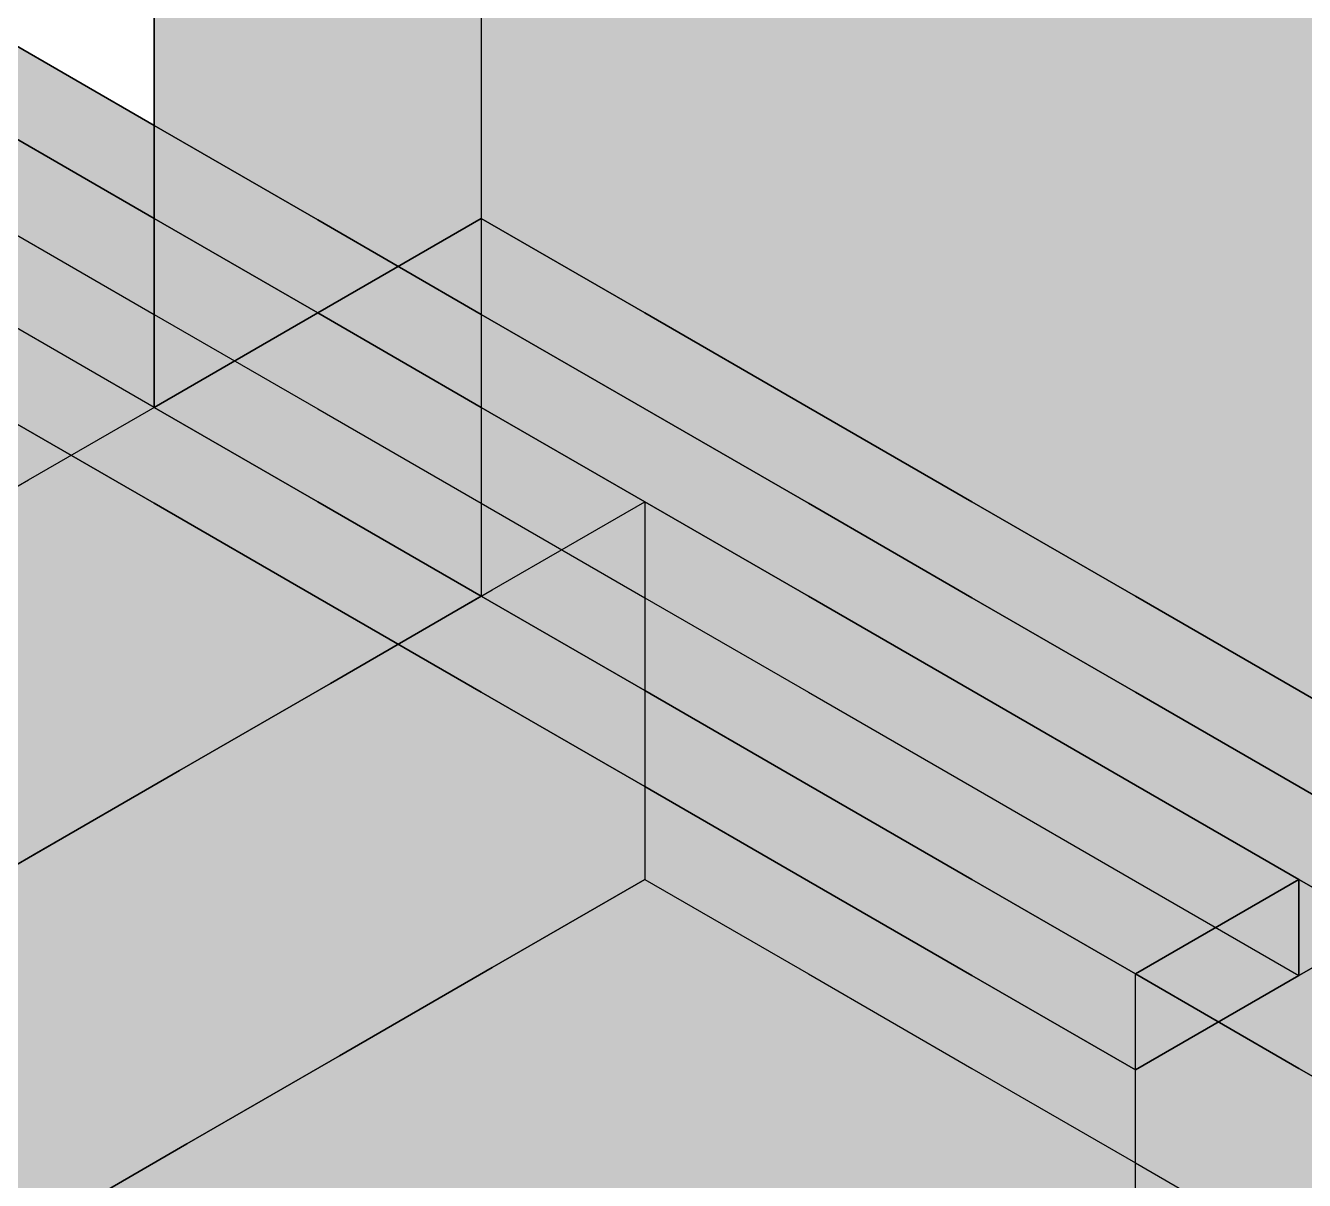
# Model space of a CAD drawing. Header units: metres. Extents: x 0 to 28.4, y 0 to 5.9.
# Drawn here: x 10.5793 to 10.9179, y 5.0453 to 5.3511 of the extents above; entities that cross this region are included whole.
import ezdxf

# ---------------------------------------------------------------- set-up
doc = ezdxf.new("R2010")
doc.units = ezdxf.units.M
doc.header["$LTSCALE"] = 0.25
doc.layers.add('ISO-ARISTAS', color=8, linetype='CONTINUOUS')
doc.layers.add('ISO-CONCRETO-SUP', color=254, linetype='CONTINUOUS', true_color=0xe8e8e8)

msp = doc.modelspace()

# ---------------------------------------------------------------- linework, layer by layer
at = {"layer": 'ISO-ARISTAS', "color": 250}
for p, q in [((10.7, 5.39492), (10.7, 5.34746)), ((10.7, 5.39492), (10.7, 5.34746)), ((10.6134, 5.34492), (10.6134, 5.39238)), ((10.6134, 5.39238), (10.6134, 5.34492)), ((10.6134, 5.3246), (10.5701, 5.3496)), ((10.5701, 5.3496), (10.6134, 5.3246)), ((10.7, 5.34746), (10.7, 5.3)), ((10.7, 5.34746), (10.7, 5.3)), ((10.6134, 5.29746), (10.6134, 5.34492)), ((10.6134, 5.34492), (10.6134, 5.29746)), ((10.6134, 5.3), (10.5701, 5.325)), ((10.5701, 5.325), (10.6134, 5.3)), ((10.6567, 5.2996), (10.6134, 5.3246)), ((10.6134, 5.3246), (10.6567, 5.2996)), ((10.5701, 5.2996), (10.6134, 5.2746)), ((10.5701, 5.2996), (10.6134, 5.2746)), ((10.6567, 5.275), (10.6134, 5.3)), ((10.6134, 5.3), (10.6567, 5.275)), ((10.7, 5.3), (10.6567, 5.275)), ((10.6567, 5.275), (10.7, 5.3)), ((10.7, 5.2746), (10.6567, 5.2996)), ((10.6567, 5.2996), (10.7, 5.2746)), ((10.66003, 5.27692), (10.7, 5.3)), ((10.66003, 5.27692), (10.7, 5.3)), ((10.7, 5.3), (10.7, 5.25)), ((10.7433, 5.275), (10.7, 5.3)), ((10.7, 5.3), (10.7, 5.25)), ((10.7, 5.3), (10.7433, 5.275)), ((10.7, 5.3), (10.7433, 5.275)), ((10.7, 5.3), (10.7433, 5.275)), ((10.6134, 5.25), (10.6134, 5.29746)), ((10.6134, 5.29746), (10.6134, 5.25)), ((10.62006, 5.25385), (10.66003, 5.27692)), ((10.62006, 5.25385), (10.66003, 5.27692)), ((10.6134, 5.25), (10.5701, 5.275)), ((10.6134, 5.25), (10.5701, 5.275)), ((10.6567, 5.275), (10.6134, 5.25)), ((10.6134, 5.25), (10.6567, 5.275)), ((10.6134, 5.2746), (10.6567, 5.2496)), ((10.6134, 5.2746), (10.6567, 5.2496)), ((10.7, 5.25), (10.6567, 5.275)), ((10.6567, 5.275), (10.7, 5.25)), ((10.7433, 5.2496), (10.7, 5.2746)), ((10.7, 5.2746), (10.7433, 5.2496)), ((10.7866, 5.25), (10.7433, 5.275)), ((10.7433, 5.275), (10.7866, 5.25)), ((10.7433, 5.275), (10.7866, 5.25)), ((10.7433, 5.275), (10.7866, 5.25)), ((10.58009, 5.23077), (10.62006, 5.25385)), ((10.58009, 5.23077), (10.62006, 5.25385)), ((10.6134, 5.2246), (10.5701, 5.2496)), ((10.6134, 5.2246), (10.5701, 5.2496)), ((10.6134, 5.2246), (10.5701, 5.2496)), ((10.5701, 5.2496), (10.6134, 5.2246)), ((10.6567, 5.225), (10.6134, 5.25)), ((10.6134, 5.25), (10.6567, 5.225)), ((10.6567, 5.225), (10.6134, 5.25)), ((10.6567, 5.225), (10.6134, 5.25)), ((10.6567, 5.2496), (10.7, 5.2246)), ((10.6567, 5.2496), (10.7, 5.2246)), ((10.7, 5.25), (10.7, 5.2)), ((10.7, 5.25), (10.7, 5.2)), ((10.7433, 5.225), (10.7, 5.25)), ((10.7, 5.25), (10.7433, 5.225)), ((10.7866, 5.2246), (10.7433, 5.2496)), ((10.7433, 5.2496), (10.7866, 5.2246)), ((10.8299, 5.225), (10.7866, 5.25)), ((10.7866, 5.25), (10.8299, 5.225)), ((10.7866, 5.25), (10.8299, 5.225)), ((10.7866, 5.25), (10.8299, 5.225)), ((10.54012, 5.20769), (10.58009, 5.23077)), ((10.54012, 5.20769), (10.58009, 5.23077)), ((10.7, 5.2), (10.6567, 5.225)), ((10.6567, 5.225), (10.7, 5.2)), ((10.7, 5.2), (10.6567, 5.225)), ((10.7, 5.2), (10.6567, 5.225)), ((10.70289, 5.20167), (10.7433, 5.225)), ((10.70289, 5.20167), (10.7433, 5.225)), ((10.7433, 5.225), (10.7433, 5.175)), ((10.7866, 5.2), (10.7433, 5.225)), ((10.7433, 5.225), (10.7433, 5.175)), ((10.7433, 5.225), (10.7866, 5.2)), ((10.7866, 5.2), (10.7433, 5.225)), ((10.7433, 5.225), (10.7866, 5.2)), ((10.87321, 5.2), (10.8299, 5.225)), ((10.8299, 5.225), (10.87321, 5.2)), ((10.8299, 5.225), (10.87321, 5.2)), ((10.8299, 5.225), (10.87321, 5.2)), ((10.6567, 5.1996), (10.6134, 5.2246)), ((10.6567, 5.1996), (10.6134, 5.2246)), ((10.6567, 5.1996), (10.6134, 5.2246)), ((10.6134, 5.2246), (10.6567, 5.1996)), ((10.7, 5.2246), (10.7433, 5.1996)), ((10.7, 5.2246), (10.7433, 5.1996)), ((10.8299, 5.1996), (10.7866, 5.2246)), ((10.7866, 5.2246), (10.8299, 5.1996)), ((10.66247, 5.17833), (10.70289, 5.20167)), ((10.66247, 5.17833), (10.70289, 5.20167)), ((10.7, 5.1746), (10.6567, 5.1996)), ((10.7, 5.1746), (10.6567, 5.1996)), ((10.7, 5.1746), (10.6567, 5.1996)), ((10.6567, 5.1996), (10.7, 5.1746)), ((10.66003, 5.17692), (10.7, 5.2)), ((10.7, 5.2), (10.66003, 5.17692)), ((10.7, 5.2), (10.7433, 5.175)), ((10.7, 5.2), (10.7433, 5.175)), ((10.7433, 5.175), (10.7, 5.2)), ((10.7, 5.2), (10.7433, 5.175)), ((10.7433, 5.175), (10.7, 5.2)), ((10.7433, 5.175), (10.7, 5.2)), ((10.7433, 5.1996), (10.7866, 5.1746)), ((10.7433, 5.1996), (10.7866, 5.1746)), ((10.8299, 5.175), (10.7866, 5.2)), ((10.7866, 5.2), (10.8299, 5.175)), ((10.8299, 5.175), (10.7866, 5.2)), ((10.7866, 5.2), (10.8299, 5.175)), ((10.87321, 5.1746), (10.8299, 5.1996)), ((10.8299, 5.1996), (10.87321, 5.1746)), ((10.91651, 5.175), (10.87321, 5.2)), ((10.87321, 5.2), (10.91651, 5.175)), ((10.87321, 5.2), (10.91651, 5.175)), ((10.87321, 5.2), (10.91651, 5.175)), ((10.62206, 5.155), (10.66247, 5.17833)), ((10.62206, 5.155), (10.66247, 5.17833)), ((10.62006, 5.15385), (10.66003, 5.17692)), ((10.66003, 5.17692), (10.62006, 5.15385)), ((10.7433, 5.1496), (10.7, 5.1746)), ((10.7433, 5.1496), (10.7, 5.1746)), ((10.7433, 5.1496), (10.7, 5.1746)), ((10.7, 5.1746), (10.7433, 5.1496)), ((10.7433, 5.175), (10.7433, 5.125)), ((10.7433, 5.175), (10.7433, 5.125)), ((10.7433, 5.175), (10.7866, 5.15)), ((10.7433, 5.175), (10.7866, 5.15)), ((10.7866, 5.15), (10.7433, 5.175)), ((10.7433, 5.175), (10.7866, 5.15)), ((10.7866, 5.15), (10.7433, 5.175)), ((10.7866, 5.15), (10.7433, 5.175)), ((10.7866, 5.1746), (10.8299, 5.1496)), ((10.7866, 5.1746), (10.8299, 5.1496)), ((10.87321, 5.15), (10.8299, 5.175)), ((10.8299, 5.175), (10.87321, 5.15)), ((10.87321, 5.15), (10.8299, 5.175)), ((10.8299, 5.175), (10.87321, 5.15)), ((10.91651, 5.1496), (10.87321, 5.1746)), ((10.87321, 5.1746), (10.91651, 5.1496)), ((10.95981, 5.15), (10.91651, 5.175)), ((10.91651, 5.175), (10.95981, 5.15)), ((10.91651, 5.175), (10.95981, 5.15)), ((10.91651, 5.175), (10.95981, 5.15)), ((10.58009, 5.13077), (10.62006, 5.15385)), ((10.62006, 5.15385), (10.58009, 5.13077)), ((10.58164, 5.13167), (10.62206, 5.155)), ((10.58164, 5.13167), (10.62206, 5.155)), ((10.7866, 5.1246), (10.7433, 5.1496)), ((10.7866, 5.1246), (10.7433, 5.1496)), ((10.7866, 5.1246), (10.7433, 5.1496)), ((10.7433, 5.1496), (10.7866, 5.1246)), ((10.7866, 5.15), (10.8299, 5.125)), ((10.7866, 5.15), (10.8299, 5.125)), ((10.8299, 5.125), (10.7866, 5.15)), ((10.7866, 5.15), (10.8299, 5.125)), ((10.8299, 5.125), (10.7866, 5.15)), ((10.8299, 5.125), (10.7866, 5.15)), ((10.8299, 5.1496), (10.87321, 5.1246)), ((10.8299, 5.1496), (10.87321, 5.1246)), ((10.91651, 5.125), (10.87321, 5.15)), ((10.87321, 5.15), (10.91651, 5.125)), ((10.91651, 5.125), (10.87321, 5.15)), ((10.87321, 5.15), (10.91651, 5.125)), ((10.95981, 5.1246), (10.91651, 5.1496)), ((10.91651, 5.1496), (10.95981, 5.1246)), ((10.54012, 5.10769), (10.58009, 5.13077)), ((10.58009, 5.13077), (10.54012, 5.10769)), ((10.54123, 5.10833), (10.58164, 5.13167)), ((10.54123, 5.10833), (10.58164, 5.13167)), ((10.7433, 5.125), (10.70289, 5.10167)), ((10.70289, 5.10167), (10.7433, 5.125)), ((10.7433, 5.125), (10.7866, 5.1)), ((10.7433, 5.125), (10.7866, 5.1)), ((10.8299, 5.0996), (10.7866, 5.1246)), ((10.8299, 5.0996), (10.7866, 5.1246)), ((10.8299, 5.0996), (10.7866, 5.1246)), ((10.7866, 5.1246), (10.8299, 5.0996)), ((10.8299, 5.125), (10.87321, 5.1)), ((10.8299, 5.125), (10.87321, 5.1)), ((10.87321, 5.1), (10.8299, 5.125)), ((10.8299, 5.125), (10.87321, 5.1)), ((10.87321, 5.1), (10.8299, 5.125)), ((10.87321, 5.1), (10.8299, 5.125)), ((10.91651, 5.125), (10.87321, 5.1)), ((10.87321, 5.1), (10.91651, 5.125)), ((10.87321, 5.1246), (10.91651, 5.0996)), ((10.87321, 5.1246), (10.91651, 5.0996)), ((10.95981, 5.1), (10.91651, 5.125)), ((10.91651, 5.125), (10.95981, 5.1)), ((10.91651, 5.0996), (10.91651, 5.125)), ((10.91651, 5.125), (10.91651, 5.0996)), ((10.95981, 5.1246), (10.91651, 5.0996)), ((10.91651, 5.0996), (10.95981, 5.1246)), ((10.66247, 5.07833), (10.70289, 5.10167)), ((10.70289, 5.10167), (10.66247, 5.07833)), ((10.7866, 5.1), (10.8299, 5.075)), ((10.7866, 5.1), (10.8299, 5.075)), ((10.87321, 5.1), (10.91651, 5.075)), ((10.87321, 5.1), (10.91651, 5.075)), ((10.91651, 5.075), (10.87321, 5.1)), ((10.87321, 5.1), (10.91651, 5.075)), ((10.87321, 5.0746), (10.87321, 5.1)), ((10.87321, 5.0746), (10.87321, 5.1)), ((10.87321, 5.0746), (10.8299, 5.0996)), ((10.87321, 5.0746), (10.8299, 5.0996)), ((10.87321, 5.0746), (10.8299, 5.0996)), ((10.8299, 5.0996), (10.87321, 5.0746)), ((10.91651, 5.0996), (10.87321, 5.0746)), ((10.91651, 5.0996), (10.87321, 5.0746)), ((10.87321, 5.0746), (10.91651, 5.0996)), ((10.91651, 5.0996), (10.87321, 5.0746)), ((10.66247, 5.07833), (10.62206, 5.055)), ((10.62206, 5.055), (10.66247, 5.07833)), ((10.8299, 5.075), (10.87321, 5.05)), ((10.8299, 5.075), (10.87321, 5.05)), ((10.87321, 5.02714), (10.87321, 5.0746)), ((10.87321, 5.02714), (10.87321, 5.0746)), ((10.91651, 5.075), (10.95981, 5.05)), ((10.91651, 5.075), (10.95981, 5.05)), ((10.95981, 5.05), (10.91651, 5.075)), ((10.91651, 5.075), (10.95981, 5.05)), ((10.62206, 5.055), (10.58164, 5.03167)), ((10.58164, 5.03167), (10.62206, 5.055)), ((10.87321, 5.05), (10.91651, 5.025)), ((10.87321, 5.05), (10.91651, 5.025))]:
    msp.add_line(p, q, dxfattribs=at)
at = {"layer": 'ISO-CONCRETO-SUP', "true_color": 0x949491}
for points in [[(10.6567, 5.36992), (10.6134, 5.34492), (10.6567, 5.41738), (10.6134, 5.39238)], [(10.7, 5.34746), (10.6567, 5.32246), (10.7, 5.39492), (10.6567, 5.36992)], [(10.6567, 5.32246), (10.6134, 5.29746), (10.6567, 5.36992), (10.6134, 5.34492)], [(10.7, 5.3), (10.6567, 5.275), (10.7, 5.34746), (10.6567, 5.32246)], [(10.6567, 5.275), (10.6134, 5.25), (10.6567, 5.32246), (10.6134, 5.29746)], [(10.7, 5.25), (10.66003, 5.22692), (10.7, 5.3), (10.66003, 5.27692)], [(10.66003, 5.22692), (10.62006, 5.20385), (10.66003, 5.27692), (10.62006, 5.25385)], [(10.62006, 5.20385), (10.58009, 5.18077), (10.62006, 5.25385), (10.58009, 5.23077)], [(10.7, 5.2), (10.66003, 5.17692), (10.7, 5.25), (10.66003, 5.22692)], [(10.58009, 5.18077), (10.54012, 5.15769), (10.58009, 5.23077), (10.54012, 5.20769)], [(10.66003, 5.17692), (10.62006, 5.15385), (10.66003, 5.22692), (10.62006, 5.20385)], [(10.62006, 5.15385), (10.58009, 5.13077), (10.62006, 5.20385), (10.58009, 5.18077)], [(10.58009, 5.13077), (10.54012, 5.10769), (10.58009, 5.18077), (10.54012, 5.15769)], [(10.91651, 5.0996), (10.87321, 5.0746), (10.91651, 5.125), (10.87321, 5.1)], [(10.95981, 5.07714), (10.91651, 5.05214), (10.95981, 5.1246), (10.91651, 5.0996)], [(10.91651, 5.05214), (10.87321, 5.02714), (10.91651, 5.0996), (10.87321, 5.0746)], [(10.95981, 5.02968), (10.91651, 5.00468), (10.95981, 5.07714), (10.91651, 5.05214)], [(10.91651, 5.00468), (10.87321, 4.97968), (10.91651, 5.05214), (10.87321, 5.02714)]]:
    msp.add_solid(points, dxfattribs=at)
at = {"layer": 'ISO-CONCRETO-SUP', "true_color": 0xa6a6a2}
for points in [[(10.6567, 5.36738), (10.7, 5.34238), (10.6567, 5.41484), (10.7, 5.38984)], [(10.7433, 5.36992), (10.7866, 5.34492), (10.7433, 5.41738), (10.7866, 5.39238)], [(10.8299, 5.36738), (10.87321, 5.34238), (10.8299, 5.41484), (10.87321, 5.38984)], [(10.7433, 5.36484), (10.7866, 5.33984), (10.7433, 5.4123), (10.7866, 5.3873)], [(10.91651, 5.36484), (10.95981, 5.33984), (10.91651, 5.4123), (10.95981, 5.3873)], [(10.8299, 5.3623), (10.87321, 5.3373), (10.8299, 5.40976), (10.87321, 5.38476)], [(10.91651, 5.35976), (10.95981, 5.33476), (10.91651, 5.40722), (10.95981, 5.38222)], [(10.7, 5.34746), (10.7433, 5.32246), (10.7, 5.39492), (10.7433, 5.36992)], [(10.6134, 5.34492), (10.6567, 5.31992), (10.6134, 5.39238), (10.6567, 5.36738)], [(10.7866, 5.34492), (10.8299, 5.31992), (10.7866, 5.39238), (10.8299, 5.36738)], [(10.7, 5.34238), (10.7433, 5.31738), (10.7, 5.38984), (10.7433, 5.36484)], [(10.87321, 5.34238), (10.91651, 5.31738), (10.87321, 5.38984), (10.91651, 5.36484)], [(10.7866, 5.33984), (10.8299, 5.31484), (10.7866, 5.3873), (10.8299, 5.3623)], [(10.87321, 5.3373), (10.91651, 5.3123), (10.87321, 5.38476), (10.91651, 5.35976)], [(10.6567, 5.31992), (10.7, 5.29492), (10.6567, 5.36738), (10.7, 5.34238)], [(10.7433, 5.32246), (10.7866, 5.29746), (10.7433, 5.36992), (10.7866, 5.34492)], [(10.8299, 5.31992), (10.87321, 5.29492), (10.8299, 5.36738), (10.87321, 5.34238)], [(10.7433, 5.31738), (10.7866, 5.29238), (10.7433, 5.36484), (10.7866, 5.33984)], [(10.91651, 5.31738), (10.95981, 5.29238), (10.91651, 5.36484), (10.95981, 5.33984)], [(10.8299, 5.31484), (10.87321, 5.28984), (10.8299, 5.3623), (10.87321, 5.3373)], [(10.91651, 5.3123), (10.95981, 5.2873), (10.91651, 5.35976), (10.95981, 5.33476)], [(10.5701, 5.30214), (10.6134, 5.27714), (10.5701, 5.3496), (10.6134, 5.3246)], [(10.7, 5.3), (10.7433, 5.275), (10.7, 5.34746), (10.7433, 5.32246)], [(10.6134, 5.29746), (10.6567, 5.27246), (10.6134, 5.34492), (10.6567, 5.31992)], [(10.7866, 5.29746), (10.8299, 5.27246), (10.7866, 5.34492), (10.8299, 5.31992)], [(10.7, 5.29492), (10.7433, 5.26992), (10.7, 5.34238), (10.7433, 5.31738)], [(10.87321, 5.29492), (10.91651, 5.26992), (10.87321, 5.34238), (10.91651, 5.31738)], [(10.7866, 5.29238), (10.8299, 5.26738), (10.7866, 5.33984), (10.8299, 5.31484)], [(10.87321, 5.28984), (10.91651, 5.26484), (10.87321, 5.3373), (10.91651, 5.3123)], [(10.5701, 5.2996), (10.6134, 5.2746), (10.5701, 5.325), (10.6134, 5.3)], [(10.6134, 5.27714), (10.6567, 5.25214), (10.6134, 5.3246), (10.6567, 5.2996)], [(10.6567, 5.27246), (10.7, 5.24746), (10.6567, 5.31992), (10.7, 5.29492)], [(10.7433, 5.275), (10.7866, 5.25), (10.7433, 5.32246), (10.7866, 5.29746)], [(10.8299, 5.27246), (10.87321, 5.24746), (10.8299, 5.31992), (10.87321, 5.29492)], [(10.7433, 5.26992), (10.7866, 5.24492), (10.7433, 5.31738), (10.7866, 5.29238)], [(10.91651, 5.26992), (10.95981, 5.24492), (10.91651, 5.31738), (10.95981, 5.29238)], [(10.8299, 5.26738), (10.87321, 5.24238), (10.8299, 5.31484), (10.87321, 5.28984)], [(10.91651, 5.26484), (10.95981, 5.23984), (10.91651, 5.3123), (10.95981, 5.2873)], [(10.5701, 5.25468), (10.6134, 5.22968), (10.5701, 5.30214), (10.6134, 5.27714)], [(10.6134, 5.2746), (10.6567, 5.2496), (10.6134, 5.3), (10.6567, 5.275)], [(10.6567, 5.25214), (10.7, 5.22714), (10.6567, 5.2996), (10.7, 5.2746)], [(10.7, 5.25), (10.7433, 5.225), (10.7, 5.3), (10.7433, 5.275)], [(10.6134, 5.25), (10.6567, 5.225), (10.6134, 5.29746), (10.6567, 5.27246)], [(10.7866, 5.25), (10.8299, 5.225), (10.7866, 5.29746), (10.8299, 5.27246)], [(10.7, 5.24746), (10.7433, 5.22246), (10.7, 5.29492), (10.7433, 5.26992)], [(10.87321, 5.24746), (10.91651, 5.22246), (10.87321, 5.29492), (10.91651, 5.26992)], [(10.7866, 5.24492), (10.8299, 5.21992), (10.7866, 5.29238), (10.8299, 5.26738)], [(10.87321, 5.24238), (10.91651, 5.21738), (10.87321, 5.28984), (10.91651, 5.26484)], [(10.6134, 5.22968), (10.6567, 5.20468), (10.6134, 5.27714), (10.6567, 5.25214)], [(10.5701, 5.2496), (10.6134, 5.2246), (10.5701, 5.275), (10.6134, 5.25)], [(10.6567, 5.2496), (10.7, 5.2246), (10.6567, 5.275), (10.7, 5.25)], [(10.6567, 5.225), (10.7, 5.2), (10.6567, 5.27246), (10.7, 5.24746)], [(10.7, 5.22714), (10.7433, 5.20214), (10.7, 5.2746), (10.7433, 5.2496)], [(10.7433, 5.225), (10.7866, 5.2), (10.7433, 5.275), (10.7866, 5.25)], [(10.8299, 5.225), (10.87321, 5.2), (10.8299, 5.27246), (10.87321, 5.24746)], [(10.7433, 5.22246), (10.7866, 5.19746), (10.7433, 5.26992), (10.7866, 5.24492)], [(10.91651, 5.22246), (10.95981, 5.19746), (10.91651, 5.26992), (10.95981, 5.24492)], [(10.8299, 5.21992), (10.87321, 5.19492), (10.8299, 5.26738), (10.87321, 5.24238)], [(10.91651, 5.21738), (10.95981, 5.19238), (10.91651, 5.26484), (10.95981, 5.23984)], [(10.5701, 5.20722), (10.6134, 5.18222), (10.5701, 5.25468), (10.6134, 5.22968)], [(10.6567, 5.20468), (10.7, 5.17968), (10.6567, 5.25214), (10.7, 5.22714)], [(10.5701, 5.20214), (10.6134, 5.17714), (10.5701, 5.2496), (10.6134, 5.2246)], [(10.6134, 5.2246), (10.6567, 5.1996), (10.6134, 5.25), (10.6567, 5.225)], [(10.7, 5.2), (10.7433, 5.175), (10.7, 5.25), (10.7433, 5.225)], [(10.7, 5.2246), (10.7433, 5.1996), (10.7, 5.25), (10.7433, 5.225)], [(10.7433, 5.20214), (10.7866, 5.17714), (10.7433, 5.2496), (10.7866, 5.2246)], [(10.7866, 5.2), (10.8299, 5.175), (10.7866, 5.25), (10.8299, 5.225)], [(10.7, 5.2), (10.7433, 5.175), (10.7, 5.24746), (10.7433, 5.22246)], [(10.87321, 5.2), (10.91651, 5.175), (10.87321, 5.24746), (10.91651, 5.22246)], [(10.7866, 5.19746), (10.8299, 5.17246), (10.7866, 5.24492), (10.8299, 5.21992)], [(10.87321, 5.19492), (10.91651, 5.16992), (10.87321, 5.24238), (10.91651, 5.21738)], [(10.6134, 5.18222), (10.6567, 5.15722), (10.6134, 5.22968), (10.6567, 5.20468)], [(10.6567, 5.1996), (10.7, 5.1746), (10.6567, 5.225), (10.7, 5.2)], [(10.7, 5.17968), (10.7433, 5.15468), (10.7, 5.22714), (10.7433, 5.20214)], [(10.7433, 5.175), (10.7866, 5.15), (10.7433, 5.225), (10.7866, 5.2)], [(10.7433, 5.1996), (10.7866, 5.1746), (10.7433, 5.225), (10.7866, 5.2)], [(10.8299, 5.175), (10.87321, 5.15), (10.8299, 5.225), (10.87321, 5.2)], [(10.6134, 5.17714), (10.6567, 5.15214), (10.6134, 5.2246), (10.6567, 5.1996)], [(10.7433, 5.175), (10.7866, 5.15), (10.7433, 5.22246), (10.7866, 5.19746)], [(10.7866, 5.17714), (10.8299, 5.15214), (10.7866, 5.2246), (10.8299, 5.1996)], [(10.91651, 5.175), (10.95981, 5.15), (10.91651, 5.22246), (10.95981, 5.19746)], [(10.8299, 5.17246), (10.87321, 5.14746), (10.8299, 5.21992), (10.87321, 5.19492)], [(10.91651, 5.16992), (10.95981, 5.14492), (10.91651, 5.21738), (10.95981, 5.19238)], [(10.5701, 5.15976), (10.6134, 5.13476), (10.5701, 5.20722), (10.6134, 5.18222)], [(10.6567, 5.15722), (10.7, 5.13222), (10.6567, 5.20468), (10.7, 5.17968)], [(10.5701, 5.15468), (10.6134, 5.12968), (10.5701, 5.20214), (10.6134, 5.17714)], [(10.7433, 5.15468), (10.7866, 5.12968), (10.7433, 5.20214), (10.7866, 5.17714)], [(10.6567, 5.15214), (10.7, 5.12714), (10.6567, 5.1996), (10.7, 5.1746)], [(10.7, 5.1746), (10.7433, 5.1496), (10.7, 5.2), (10.7433, 5.175)], [(10.7866, 5.15), (10.8299, 5.125), (10.7866, 5.2), (10.8299, 5.175)], [(10.7866, 5.1746), (10.8299, 5.1496), (10.7866, 5.2), (10.8299, 5.175)], [(10.8299, 5.15214), (10.87321, 5.12714), (10.8299, 5.1996), (10.87321, 5.1746)], [(10.87321, 5.15), (10.91651, 5.125), (10.87321, 5.2), (10.91651, 5.175)], [(10.7866, 5.15), (10.8299, 5.125), (10.7866, 5.19746), (10.8299, 5.17246)], [(10.87321, 5.14746), (10.91651, 5.12246), (10.87321, 5.19492), (10.91651, 5.16992)], [(10.6134, 5.13476), (10.6567, 5.10976), (10.6134, 5.18222), (10.6567, 5.15722)], [(10.7, 5.13222), (10.7433, 5.10722), (10.7, 5.17968), (10.7433, 5.15468)], [(10.6134, 5.12968), (10.6567, 5.10468), (10.6134, 5.17714), (10.6567, 5.15214)], [(10.7, 5.12714), (10.7433, 5.10214), (10.7, 5.1746), (10.7433, 5.1496)], [(10.7433, 5.1496), (10.7866, 5.1246), (10.7433, 5.175), (10.7866, 5.15)], [(10.7866, 5.12968), (10.8299, 5.10468), (10.7866, 5.17714), (10.8299, 5.15214)], [(10.8299, 5.125), (10.87321, 5.1), (10.8299, 5.175), (10.87321, 5.15)], [(10.8299, 5.1496), (10.87321, 5.1246), (10.8299, 5.175), (10.87321, 5.15)], [(10.87321, 5.12714), (10.91651, 5.10214), (10.87321, 5.1746), (10.91651, 5.1496)], [(10.91651, 5.125), (10.95981, 5.1), (10.91651, 5.175), (10.95981, 5.15)], [(10.8299, 5.125), (10.87321, 5.1), (10.8299, 5.17246), (10.87321, 5.14746)], [(10.91651, 5.12246), (10.95981, 5.09746), (10.91651, 5.16992), (10.95981, 5.14492)], [(10.5701, 5.1123), (10.6134, 5.0873), (10.5701, 5.15976), (10.6134, 5.13476)], [(10.6567, 5.10976), (10.7, 5.08476), (10.6567, 5.15722), (10.7, 5.13222)], [(10.5701, 5.10722), (10.6134, 5.08222), (10.5701, 5.15468), (10.6134, 5.12968)], [(10.7433, 5.10722), (10.7866, 5.08222), (10.7433, 5.15468), (10.7866, 5.12968)], [(10.6567, 5.10468), (10.7, 5.07968), (10.6567, 5.15214), (10.7, 5.12714)], [(10.8299, 5.10468), (10.87321, 5.07968), (10.8299, 5.15214), (10.87321, 5.12714)], [(10.7433, 5.10214), (10.7866, 5.07714), (10.7433, 5.1496), (10.7866, 5.1246)], [(10.7866, 5.1246), (10.8299, 5.0996), (10.7866, 5.15), (10.8299, 5.125)], [(10.87321, 5.1), (10.91651, 5.075), (10.87321, 5.15), (10.91651, 5.125)], [(10.87321, 5.1246), (10.91651, 5.0996), (10.87321, 5.15), (10.91651, 5.125)], [(10.87321, 5.1), (10.91651, 5.075), (10.87321, 5.14746), (10.91651, 5.12246)], [(10.91651, 5.10214), (10.95981, 5.07714), (10.91651, 5.1496), (10.95981, 5.1246)], [(10.6134, 5.0873), (10.6567, 5.0623), (10.6134, 5.13476), (10.6567, 5.10976)], [(10.7, 5.08476), (10.7433, 5.05976), (10.7, 5.13222), (10.7433, 5.10722)], [(10.6134, 5.08222), (10.6567, 5.05722), (10.6134, 5.12968), (10.6567, 5.10468)], [(10.7, 5.07968), (10.7433, 5.05468), (10.7, 5.12714), (10.7433, 5.10214)], [(10.7866, 5.08222), (10.8299, 5.05722), (10.7866, 5.12968), (10.8299, 5.10468)], [(10.87321, 5.07968), (10.91651, 5.05468), (10.87321, 5.12714), (10.91651, 5.10214)], [(10.7866, 5.07714), (10.8299, 5.05214), (10.7866, 5.1246), (10.8299, 5.0996)], [(10.8299, 5.0996), (10.87321, 5.0746), (10.8299, 5.125), (10.87321, 5.1)], [(10.91651, 5.075), (10.95981, 5.05), (10.91651, 5.125), (10.95981, 5.1)], [(10.91651, 5.075), (10.95981, 5.05), (10.91651, 5.12246), (10.95981, 5.09746)], [(10.5701, 5.06484), (10.6134, 5.03984), (10.5701, 5.1123), (10.6134, 5.0873)], [(10.5701, 5.05976), (10.6134, 5.03476), (10.5701, 5.10722), (10.6134, 5.08222)], [(10.6567, 5.0623), (10.7, 5.0373), (10.6567, 5.10976), (10.7, 5.08476)], [(10.7433, 5.05976), (10.7866, 5.03476), (10.7433, 5.10722), (10.7866, 5.08222)], [(10.6567, 5.05722), (10.7, 5.03222), (10.6567, 5.10468), (10.7, 5.07968)], [(10.8299, 5.05722), (10.87321, 5.03222), (10.8299, 5.10468), (10.87321, 5.07968)], [(10.7433, 5.05468), (10.7866, 5.02968), (10.7433, 5.10214), (10.7866, 5.07714)], [(10.91651, 5.05468), (10.95981, 5.02968), (10.91651, 5.10214), (10.95981, 5.07714)], [(10.8299, 5.05214), (10.87321, 5.02714), (10.8299, 5.0996), (10.87321, 5.0746)], [(10.6134, 5.03984), (10.6567, 5.01484), (10.6134, 5.0873), (10.6567, 5.0623)], [(10.7, 5.0373), (10.7433, 5.0123), (10.7, 5.08476), (10.7433, 5.05976)], [(10.6134, 5.03476), (10.6567, 5.00976), (10.6134, 5.08222), (10.6567, 5.05722)], [(10.7, 5.03222), (10.7433, 5.00722), (10.7, 5.07968), (10.7433, 5.05468)], [(10.7866, 5.03476), (10.8299, 5.00976), (10.7866, 5.08222), (10.8299, 5.05722)], [(10.87321, 5.03222), (10.91651, 5.00722), (10.87321, 5.07968), (10.91651, 5.05468)], [(10.7866, 5.02968), (10.8299, 5.00468), (10.7866, 5.07714), (10.8299, 5.05214)], [(10.5701, 5.01738), (10.6134, 4.99238), (10.5701, 5.06484), (10.6134, 5.03984)], [(10.5701, 5.0123), (10.6134, 4.9873), (10.5701, 5.05976), (10.6134, 5.03476)], [(10.6567, 5.01484), (10.7, 4.98984), (10.6567, 5.0623), (10.7, 5.0373)], [(10.7433, 5.0123), (10.7866, 4.9873), (10.7433, 5.05976), (10.7866, 5.03476)], [(10.6567, 5.00976), (10.7, 4.98476), (10.6567, 5.05722), (10.7, 5.03222)], [(10.8299, 5.00976), (10.87321, 4.98476), (10.8299, 5.05722), (10.87321, 5.03222)], [(10.7433, 5.00722), (10.7866, 4.98222), (10.7433, 5.05468), (10.7866, 5.02968)], [(10.91651, 5.00722), (10.95981, 4.98222), (10.91651, 5.05468), (10.95981, 5.02968)], [(10.8299, 5.00468), (10.87321, 4.97968), (10.8299, 5.05214), (10.87321, 5.02714)]]:
    msp.add_solid(points, dxfattribs=at)
at = {"layer": 'ISO-CONCRETO-SUP', "true_color": 0xb8b8b3}
for points in [[(10.5701, 5.3496), (10.6134, 5.3246), (10.52679, 5.3246), (10.5701, 5.2996)], [(10.5701, 5.325), (10.6134, 5.3), (10.52679, 5.3), (10.5701, 5.275)], [(10.6134, 5.3246), (10.6567, 5.2996), (10.5701, 5.2996), (10.6134, 5.2746)], [(10.5701, 5.2996), (10.6134, 5.2746), (10.52679, 5.2746), (10.5701, 5.2496)], [(10.5701, 5.2996), (10.6134, 5.2746), (10.52679, 5.2746), (10.5701, 5.2496)], [(10.6134, 5.3), (10.6567, 5.275), (10.5701, 5.275), (10.6134, 5.25)], [(10.6567, 5.2996), (10.7, 5.2746), (10.6134, 5.2746), (10.6567, 5.2496)], [(10.7, 5.3), (10.7433, 5.275), (10.6567, 5.275), (10.7, 5.25)], [(10.7, 5.3), (10.7433, 5.275), (10.66003, 5.27692), (10.70333, 5.25192)], [(10.66003, 5.27692), (10.70333, 5.25192), (10.62006, 5.25385), (10.66336, 5.22885)], [(10.6134, 5.2746), (10.6567, 5.2496), (10.5701, 5.2496), (10.6134, 5.2246)], [(10.6134, 5.2746), (10.6567, 5.2496), (10.5701, 5.2496), (10.6134, 5.2246)], [(10.6567, 5.275), (10.7, 5.25), (10.6134, 5.25), (10.6567, 5.225)], [(10.6567, 5.275), (10.7, 5.25), (10.6134, 5.25), (10.6567, 5.225)], [(10.7, 5.2746), (10.7433, 5.2496), (10.6567, 5.2496), (10.7, 5.2246)], [(10.7433, 5.275), (10.7866, 5.25), (10.7, 5.25), (10.7433, 5.225)], [(10.7433, 5.275), (10.7866, 5.25), (10.70333, 5.25192), (10.74663, 5.22692)], [(10.62006, 5.25385), (10.66336, 5.22885), (10.58009, 5.23077), (10.62339, 5.20577)], [(10.6567, 5.2496), (10.7, 5.2246), (10.6134, 5.2246), (10.6567, 5.1996)], [(10.6567, 5.2496), (10.7, 5.2246), (10.6134, 5.2246), (10.6567, 5.1996)], [(10.7, 5.25), (10.7433, 5.225), (10.6567, 5.225), (10.7, 5.2)], [(10.7, 5.25), (10.7433, 5.225), (10.6567, 5.225), (10.7, 5.2)], [(10.70333, 5.25192), (10.74663, 5.22692), (10.66336, 5.22885), (10.70666, 5.20385)], [(10.7433, 5.2496), (10.7866, 5.2246), (10.7, 5.2246), (10.7433, 5.1996)], [(10.7866, 5.25), (10.8299, 5.225), (10.7433, 5.225), (10.7866, 5.2)], [(10.7866, 5.25), (10.8299, 5.225), (10.74663, 5.22692), (10.78993, 5.20192)], [(10.58009, 5.23077), (10.62339, 5.20577), (10.54012, 5.20769), (10.58342, 5.18269)], [(10.66336, 5.22885), (10.70666, 5.20385), (10.62339, 5.20577), (10.66669, 5.18077)], [(10.7433, 5.225), (10.7866, 5.2), (10.7, 5.2), (10.7433, 5.175)], [(10.7433, 5.225), (10.7866, 5.2), (10.7, 5.2), (10.7433, 5.175)], [(10.74663, 5.22692), (10.78993, 5.20192), (10.70666, 5.20385), (10.74996, 5.17885)], [(10.8299, 5.225), (10.87321, 5.2), (10.7866, 5.2), (10.8299, 5.175)], [(10.8299, 5.225), (10.87321, 5.2), (10.78993, 5.20192), (10.83323, 5.17692)], [(10.7, 5.2246), (10.7433, 5.1996), (10.6567, 5.1996), (10.7, 5.1746)], [(10.7, 5.2246), (10.7433, 5.1996), (10.6567, 5.1996), (10.7, 5.1746)], [(10.7866, 5.2246), (10.8299, 5.1996), (10.7433, 5.1996), (10.7866, 5.1746)], [(10.54012, 5.20769), (10.58342, 5.18269), (10.50015, 5.18462), (10.54345, 5.15962)], [(10.62339, 5.20577), (10.66669, 5.18077), (10.58342, 5.18269), (10.62672, 5.15769)], [(10.70666, 5.20385), (10.74996, 5.17885), (10.66669, 5.18077), (10.70999, 5.15577)], [(10.78993, 5.20192), (10.83323, 5.17692), (10.74996, 5.17885), (10.79326, 5.15385)], [(10.7, 5.2), (10.7433, 5.175), (10.66003, 5.17692), (10.70333, 5.15192)], [(10.7433, 5.1996), (10.7866, 5.1746), (10.7, 5.1746), (10.7433, 5.1496)], [(10.7433, 5.1996), (10.7866, 5.1746), (10.7, 5.1746), (10.7433, 5.1496)], [(10.7866, 5.2), (10.8299, 5.175), (10.7433, 5.175), (10.7866, 5.15)], [(10.7866, 5.2), (10.8299, 5.175), (10.7433, 5.175), (10.7866, 5.15)], [(10.8299, 5.1996), (10.87321, 5.1746), (10.7866, 5.1746), (10.8299, 5.1496)], [(10.87321, 5.2), (10.91651, 5.175), (10.8299, 5.175), (10.87321, 5.15)], [(10.87321, 5.2), (10.91651, 5.175), (10.83323, 5.17692), (10.87654, 5.15192)], [(10.58342, 5.18269), (10.62672, 5.15769), (10.54345, 5.15962), (10.58675, 5.13462)], [(10.66669, 5.18077), (10.70999, 5.15577), (10.62672, 5.15769), (10.67002, 5.13269)], [(10.74996, 5.17885), (10.79326, 5.15385), (10.70999, 5.15577), (10.75329, 5.13077)], [(10.66003, 5.17692), (10.70333, 5.15192), (10.62006, 5.15385), (10.66336, 5.12885)], [(10.7433, 5.175), (10.7866, 5.15), (10.70333, 5.15192), (10.74663, 5.12692)], [(10.7866, 5.1746), (10.8299, 5.1496), (10.7433, 5.1496), (10.7866, 5.1246)], [(10.7866, 5.1746), (10.8299, 5.1496), (10.7433, 5.1496), (10.7866, 5.1246)], [(10.8299, 5.175), (10.87321, 5.15), (10.7866, 5.15), (10.8299, 5.125)], [(10.8299, 5.175), (10.87321, 5.15), (10.7866, 5.15), (10.8299, 5.125)], [(10.83323, 5.17692), (10.87654, 5.15192), (10.79326, 5.15385), (10.83657, 5.12885)], [(10.87321, 5.1746), (10.91651, 5.1496), (10.8299, 5.1496), (10.87321, 5.1246)], [(10.91651, 5.175), (10.95981, 5.15), (10.87321, 5.15), (10.91651, 5.125)], [(10.91651, 5.175), (10.95981, 5.15), (10.87654, 5.15192), (10.91984, 5.12692)], [(10.54345, 5.15962), (10.58675, 5.13462), (10.50348, 5.13654), (10.54678, 5.11154)], [(10.62672, 5.15769), (10.67002, 5.13269), (10.58675, 5.13462), (10.63005, 5.10962)], [(10.62006, 5.15385), (10.66336, 5.12885), (10.58009, 5.13077), (10.62339, 5.10577)], [(10.70999, 5.15577), (10.75329, 5.13077), (10.67002, 5.13269), (10.71332, 5.10769)], [(10.79326, 5.15385), (10.83657, 5.12885), (10.75329, 5.13077), (10.7966, 5.10577)], [(10.70333, 5.15192), (10.74663, 5.12692), (10.66336, 5.12885), (10.70666, 5.10385)], [(10.87654, 5.15192), (10.91984, 5.12692), (10.83657, 5.12885), (10.87987, 5.10385)], [(10.7866, 5.15), (10.8299, 5.125), (10.74663, 5.12692), (10.78993, 5.10192)], [(10.8299, 5.1496), (10.87321, 5.1246), (10.7866, 5.1246), (10.8299, 5.0996)], [(10.8299, 5.1496), (10.87321, 5.1246), (10.7866, 5.1246), (10.8299, 5.0996)], [(10.87321, 5.15), (10.91651, 5.125), (10.8299, 5.125), (10.87321, 5.1)], [(10.87321, 5.15), (10.91651, 5.125), (10.8299, 5.125), (10.87321, 5.1)], [(10.91651, 5.1496), (10.95981, 5.1246), (10.87321, 5.1246), (10.91651, 5.0996)], [(10.95981, 5.15), (11.00311, 5.125), (10.91651, 5.125), (10.95981, 5.1)], [(10.58675, 5.13462), (10.63005, 5.10962), (10.54678, 5.11154), (10.59008, 5.08654)], [(10.58009, 5.13077), (10.62339, 5.10577), (10.54012, 5.10769), (10.58342, 5.08269)], [(10.67002, 5.13269), (10.71332, 5.10769), (10.63005, 5.10962), (10.67335, 5.08462)], [(10.75329, 5.13077), (10.7966, 5.10577), (10.71332, 5.10769), (10.75662, 5.08269)], [(10.66336, 5.12885), (10.70666, 5.10385), (10.62339, 5.10577), (10.66669, 5.08077)], [(10.74663, 5.12692), (10.78993, 5.10192), (10.70666, 5.10385), (10.74996, 5.07885)], [(10.83657, 5.12885), (10.87987, 5.10385), (10.7966, 5.10577), (10.8399, 5.08077)], [(10.91984, 5.12692), (10.96314, 5.10192), (10.87987, 5.10385), (10.92317, 5.07885)], [(10.8299, 5.125), (10.87321, 5.1), (10.78993, 5.10192), (10.83323, 5.07692)], [(10.87321, 5.1246), (10.91651, 5.0996), (10.8299, 5.0996), (10.87321, 5.0746)], [(10.87321, 5.1246), (10.91651, 5.0996), (10.8299, 5.0996), (10.87321, 5.0746)], [(10.91651, 5.125), (10.95981, 5.1), (10.87321, 5.1), (10.91651, 5.075)], [(10.54678, 5.11154), (10.59008, 5.08654), (10.50681, 5.08846), (10.55011, 5.06346)], [(10.54012, 5.10769), (10.58342, 5.08269), (10.50015, 5.08462), (10.54345, 5.05962)], [(10.63005, 5.10962), (10.67335, 5.08462), (10.59008, 5.08654), (10.63338, 5.06154)], [(10.71332, 5.10769), (10.75662, 5.08269), (10.67335, 5.08462), (10.71665, 5.05962)], [(10.62339, 5.10577), (10.66669, 5.08077), (10.58342, 5.08269), (10.62672, 5.05769)], [(10.70666, 5.10385), (10.74996, 5.07885), (10.66669, 5.08077), (10.70999, 5.05577)], [(10.7966, 5.10577), (10.8399, 5.08077), (10.75662, 5.08269), (10.79993, 5.05769)], [(10.87987, 5.10385), (10.92317, 5.07885), (10.8399, 5.08077), (10.8832, 5.05577)], [(10.78993, 5.10192), (10.83323, 5.07692), (10.74996, 5.07885), (10.79326, 5.05385)], [(10.87321, 5.1), (10.91651, 5.075), (10.83323, 5.07692), (10.87654, 5.05192)], [(10.95981, 5.1), (11.00311, 5.075), (10.91651, 5.075), (10.95981, 5.05)], [(10.59008, 5.08654), (10.63338, 5.06154), (10.55011, 5.06346), (10.59341, 5.03846)], [(10.67335, 5.08462), (10.71665, 5.05962), (10.63338, 5.06154), (10.67668, 5.03654)], [(10.58342, 5.08269), (10.62672, 5.05769), (10.54345, 5.05962), (10.58675, 5.03462)], [(10.66669, 5.08077), (10.70999, 5.05577), (10.62672, 5.05769), (10.67002, 5.03269)], [(10.75662, 5.08269), (10.79993, 5.05769), (10.71665, 5.05962), (10.75996, 5.03462)], [(10.8399, 5.08077), (10.8832, 5.05577), (10.79993, 5.05769), (10.84323, 5.03269)], [(10.74996, 5.07885), (10.79326, 5.05385), (10.70999, 5.05577), (10.75329, 5.03077)], [(10.83323, 5.07692), (10.87654, 5.05192), (10.79326, 5.05385), (10.83657, 5.02885)], [(10.92317, 5.07885), (10.96647, 5.05385), (10.8832, 5.05577), (10.9265, 5.03077)], [(10.91651, 5.075), (10.95981, 5.05), (10.87654, 5.05192), (10.91984, 5.02692)], [(10.55011, 5.06346), (10.59341, 5.03846), (10.51014, 5.04038), (10.55344, 5.01538)], [(10.54345, 5.05962), (10.58675, 5.03462), (10.50348, 5.03654), (10.54678, 5.01154)], [(10.63338, 5.06154), (10.67668, 5.03654), (10.59341, 5.03846), (10.63671, 5.01346)], [(10.71665, 5.05962), (10.75996, 5.03462), (10.67668, 5.03654), (10.71999, 5.01154)], [(10.62672, 5.05769), (10.67002, 5.03269), (10.58675, 5.03462), (10.63005, 5.00962)], [(10.70999, 5.05577), (10.75329, 5.03077), (10.67002, 5.03269), (10.71332, 5.00769)], [(10.79993, 5.05769), (10.84323, 5.03269), (10.75996, 5.03462), (10.80326, 5.00962)], [(10.8832, 5.05577), (10.9265, 5.03077), (10.84323, 5.03269), (10.88653, 5.00769)], [(10.79326, 5.05385), (10.83657, 5.02885), (10.75329, 5.03077), (10.7966, 5.00577)], [(10.87654, 5.05192), (10.91984, 5.02692), (10.83657, 5.02885), (10.87987, 5.00385)]]:
    msp.add_solid(points, dxfattribs=at)
at = {"layer": 'ISO-CONCRETO-SUP', "true_color": 0x7b776e}
for points in [[(10.7433, 5.175), (10.70289, 5.15167), (10.7433, 5.225), (10.70289, 5.20167)], [(10.70289, 5.15167), (10.66247, 5.12833), (10.70289, 5.20167), (10.66247, 5.17833)], [(10.66247, 5.12833), (10.62206, 5.105), (10.66247, 5.17833), (10.62206, 5.155)], [(10.7433, 5.125), (10.70289, 5.10167), (10.7433, 5.175), (10.70289, 5.15167)], [(10.62206, 5.105), (10.58164, 5.08167), (10.62206, 5.155), (10.58164, 5.13167)], [(10.70289, 5.10167), (10.66247, 5.07833), (10.70289, 5.15167), (10.66247, 5.12833)], [(10.58164, 5.08167), (10.54123, 5.05833), (10.58164, 5.13167), (10.54123, 5.10833)], [(10.66247, 5.07833), (10.62206, 5.055), (10.66247, 5.12833), (10.62206, 5.105)], [(10.62206, 5.055), (10.58164, 5.03167), (10.62206, 5.105), (10.58164, 5.08167)], [(10.58164, 5.03167), (10.54123, 5.00833), (10.58164, 5.08167), (10.54123, 5.05833)]]:
    msp.add_solid(points, dxfattribs=at)
at = {"layer": 'ISO-CONCRETO-SUP', "true_color": 0x989388}
for points in [[(10.7433, 5.225), (10.7866, 5.2), (10.70289, 5.20167), (10.74619, 5.17667)], [(10.70289, 5.20167), (10.74619, 5.17667), (10.66247, 5.17833), (10.70577, 5.15333)], [(10.7866, 5.2), (10.8299, 5.175), (10.74619, 5.17667), (10.78949, 5.15167)], [(10.66247, 5.17833), (10.70577, 5.15333), (10.62206, 5.155), (10.66536, 5.13)], [(10.74619, 5.17667), (10.78949, 5.15167), (10.70577, 5.15333), (10.74907, 5.12833)], [(10.8299, 5.175), (10.87321, 5.15), (10.78949, 5.15167), (10.83279, 5.12667)], [(10.62206, 5.155), (10.66536, 5.13), (10.58164, 5.13167), (10.62494, 5.10667)], [(10.70577, 5.15333), (10.74907, 5.12833), (10.66536, 5.13), (10.70866, 5.105)], [(10.78949, 5.15167), (10.83279, 5.12667), (10.74907, 5.12833), (10.79238, 5.10333)], [(10.87321, 5.15), (10.91651, 5.125), (10.83279, 5.12667), (10.87609, 5.10167)], [(10.58164, 5.13167), (10.62494, 5.10667), (10.54123, 5.10833), (10.58453, 5.08333)], [(10.66536, 5.13), (10.70866, 5.105), (10.62494, 5.10667), (10.66825, 5.08167)], [(10.74907, 5.12833), (10.79238, 5.10333), (10.70866, 5.105), (10.75196, 5.08)], [(10.7433, 5.125), (10.7866, 5.1), (10.70289, 5.10167), (10.74619, 5.07667)], [(10.83279, 5.12667), (10.87609, 5.10167), (10.79238, 5.10333), (10.83568, 5.07833)], [(10.91651, 5.125), (10.95981, 5.1), (10.87609, 5.10167), (10.91939, 5.07667)], [(10.54123, 5.10833), (10.58453, 5.08333), (10.50081, 5.085), (10.54412, 5.06)], [(10.62494, 5.10667), (10.66825, 5.08167), (10.58453, 5.08333), (10.62783, 5.05833)], [(10.70866, 5.105), (10.75196, 5.08), (10.66825, 5.08167), (10.71155, 5.05667)], [(10.79238, 5.10333), (10.83568, 5.07833), (10.75196, 5.08), (10.79526, 5.055)], [(10.70289, 5.10167), (10.74619, 5.07667), (10.66247, 5.07833), (10.70577, 5.05333)], [(10.7866, 5.1), (10.8299, 5.075), (10.74619, 5.07667), (10.78949, 5.05167)], [(10.87609, 5.10167), (10.91939, 5.07667), (10.83568, 5.07833), (10.87898, 5.05333)], [(10.58453, 5.08333), (10.62783, 5.05833), (10.54412, 5.06), (10.58742, 5.035)], [(10.66825, 5.08167), (10.71155, 5.05667), (10.62783, 5.05833), (10.67113, 5.03333)], [(10.75196, 5.08), (10.79526, 5.055), (10.71155, 5.05667), (10.75485, 5.03167)], [(10.66247, 5.07833), (10.70577, 5.05333), (10.62206, 5.055), (10.66536, 5.03)], [(10.74619, 5.07667), (10.78949, 5.05167), (10.70577, 5.05333), (10.74907, 5.02833)], [(10.83568, 5.07833), (10.87898, 5.05333), (10.79526, 5.055), (10.83856, 5.03)], [(10.91939, 5.07667), (10.96269, 5.05167), (10.87898, 5.05333), (10.92228, 5.02833)], [(10.8299, 5.075), (10.87321, 5.05), (10.78949, 5.05167), (10.83279, 5.02667)], [(10.54412, 5.06), (10.58742, 5.035), (10.5037, 5.03667), (10.547, 5.01167)], [(10.62783, 5.05833), (10.67113, 5.03333), (10.58742, 5.035), (10.63072, 5.01)], [(10.71155, 5.05667), (10.75485, 5.03167), (10.67113, 5.03333), (10.71443, 5.00833)], [(10.62206, 5.055), (10.66536, 5.03), (10.58164, 5.03167), (10.62494, 5.00667)], [(10.70577, 5.05333), (10.74907, 5.02833), (10.66536, 5.03), (10.70866, 5.005)], [(10.79526, 5.055), (10.83856, 5.03), (10.75485, 5.03167), (10.79815, 5.00667)], [(10.87898, 5.05333), (10.92228, 5.02833), (10.83856, 5.03), (10.88187, 5.005)], [(10.78949, 5.05167), (10.83279, 5.02667), (10.74907, 5.02833), (10.79238, 5.00333)], [(10.87321, 5.05), (10.91651, 5.025), (10.83279, 5.02667), (10.87609, 5.00167)]]:
    msp.add_solid(points, dxfattribs=at)
at = {"layer": 'ISO-CONCRETO-SUP', "true_color": 0x89847b}
for points in [[(10.7433, 5.175), (10.7866, 5.15), (10.7433, 5.225), (10.7866, 5.2)], [(10.7866, 5.15), (10.8299, 5.125), (10.7866, 5.2), (10.8299, 5.175)], [(10.7433, 5.125), (10.7866, 5.1), (10.7433, 5.175), (10.7866, 5.15)], [(10.8299, 5.125), (10.87321, 5.1), (10.8299, 5.175), (10.87321, 5.15)], [(10.7866, 5.1), (10.8299, 5.075), (10.7866, 5.15), (10.8299, 5.125)], [(10.87321, 5.1), (10.91651, 5.075), (10.87321, 5.15), (10.91651, 5.125)], [(10.8299, 5.075), (10.87321, 5.05), (10.8299, 5.125), (10.87321, 5.1)], [(10.91651, 5.075), (10.95981, 5.05), (10.91651, 5.125), (10.95981, 5.1)], [(10.87321, 5.05), (10.91651, 5.025), (10.87321, 5.1), (10.91651, 5.075)], [(10.91651, 5.025), (10.95981, 5), (10.91651, 5.075), (10.95981, 5.05)]]:
    msp.add_solid(points, dxfattribs=at)

doc.saveas('drawing.dxf')
